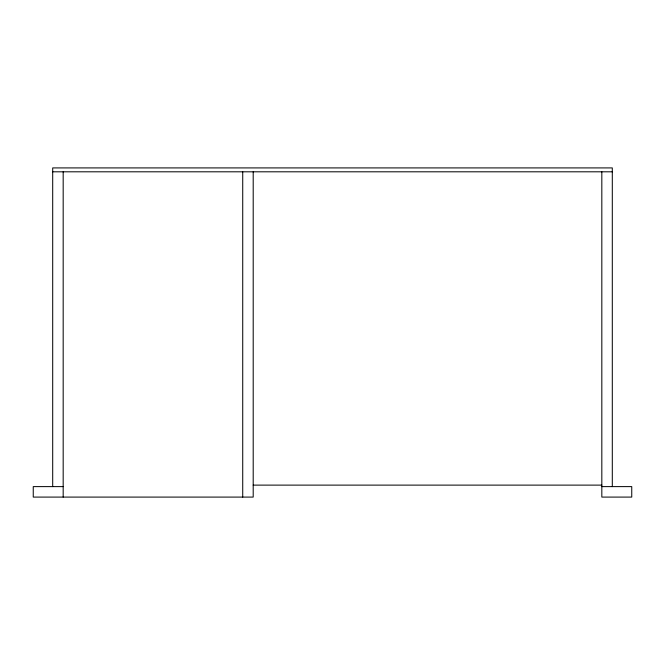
<?xml version="1.0" encoding="UTF-8"?>
<svg xmlns="http://www.w3.org/2000/svg" width="665" height="665" viewBox="0 0 665 665"><rect width="100%" height="100%" fill="white"/><g stroke="black" fill="none" stroke-linecap="round" stroke-linejoin="round"><path stroke-width="1" d="M52.701 171.803L612.299 171.803M253.199 485.118L601.825 485.118M63.175 486.614L33.25 486.614L33.25 497.088L253.199 497.088L253.199 171.803M601.825 486.614L631.75 486.614L631.75 497.088L601.825 497.088L601.825 171.803M612.299 486.614L612.299 167.913L52.701 167.913L52.701 486.614M242.725 171.803L242.725 497.088M63.175 171.803L63.175 497.088"/></g></svg>
